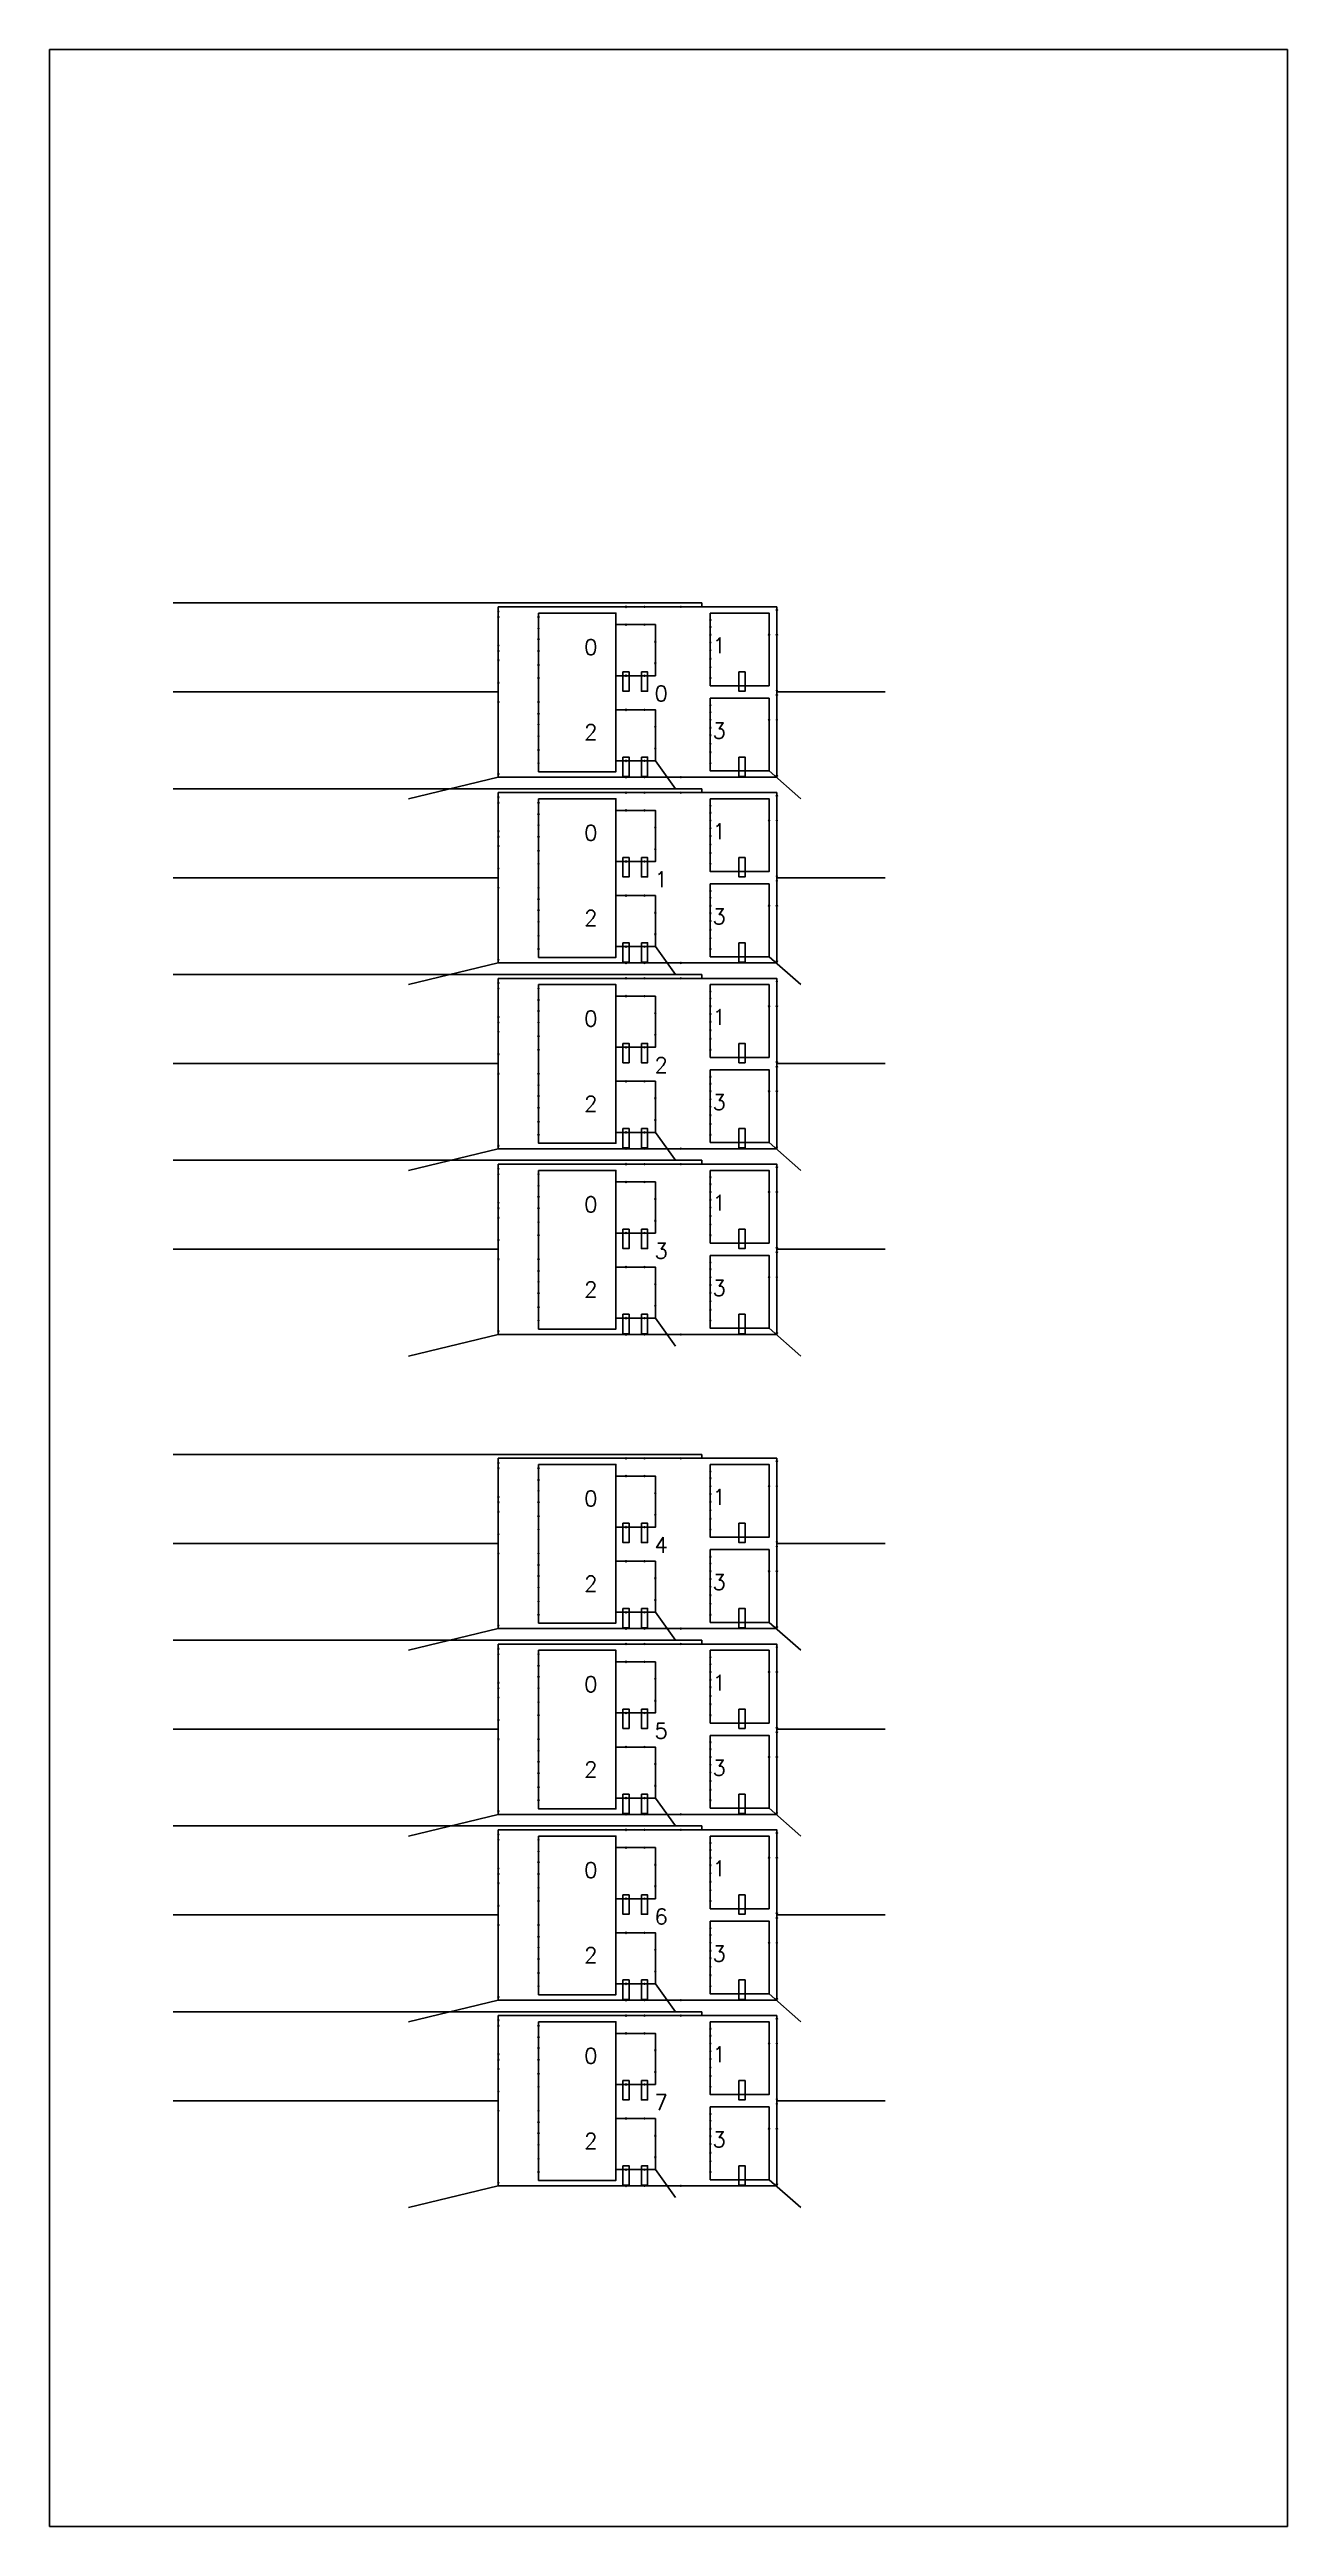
# Model space of a CAD drawing. Extents: x 0 to 8000, y -16000 to 0.
import ezdxf

# ---------------------------------------------------------------- set-up
doc = ezdxf.new("R2010")
doc.units = 0
doc.header["$PDMODE"] = 35
doc.header["$PDSIZE"] = 5
doc.layers.add('COMMENT', color=254, linetype='CONTINUOUS')
doc.layers.add('SIMPLE', color=182, linetype='CONTINUOUS')
doc.styles.add('SIMPLEX', font='simplex')

# ---------------------------------------------------------------- blocks, each defined once
blk = doc.blocks.new('ALM_COMB_COMMON_LUTS')
at = {"layer": 'SIMPLE', "linetype": 'CONTINUOUS'}
blk.add_lwpolyline([(3160, -3585), (3660, -3585), (3660, -4610), (3160, -4610)], close=True, dxfattribs=at)
blk = doc.blocks.new('ALM_DATA_IN_GROUP')
at = {"layer": 'SIMPLE', "linetype": 'CONTINUOUS'}
blk.add_line((2900, -4150), (800, -4150), dxfattribs=at)
blk = doc.blocks.new('ALM_DATA_OUT_GROUP')
at = {"layer": 'SIMPLE', "linetype": 'CONTINUOUS'}
blk.add_line((4700, -4150), (5400, -4150), dxfattribs=at)
blk = doc.blocks.new('ALM_LABWIDE_IN_GROUP')
at = {"layer": 'SIMPLE', "linetype": 'CONTINUOUS'}
for p in [(800, -3575), (4215, -3600)]:
    blk.add_line(p, (4215, -3575), dxfattribs=at)
blk = doc.blocks.new('ALM_COMB_F_INPUT')
at = {"layer": 'SIMPLE', "color": 1, "linetype": 'CONTINUOUS'}
blk.add_point((3160, -3610), dxfattribs=at)
blk = doc.blocks.new('ALM_COMB_E_INPUT')
at = {"layer": 'SIMPLE', "color": 1, "linetype": 'CONTINUOUS'}
blk.add_point((3160, -3685), dxfattribs=at)
blk = doc.blocks.new('ALM_COMB_A_INPUT')
at = {"layer": 'SIMPLE', "color": 1, "linetype": 'CONTINUOUS'}
blk.add_point((3160, -3795), dxfattribs=at)
blk = doc.blocks.new('ALM_COMB_B_INPUT')
at = {"layer": 'SIMPLE', "color": 1, "linetype": 'CONTINUOUS'}
blk.add_point((3160, -3830), dxfattribs=at)
blk = doc.blocks.new('ALM_COMB_C_INPUT')
at = {"layer": 'SIMPLE', "color": 1, "linetype": 'CONTINUOUS'}
blk.add_point((3160, -3890), dxfattribs=at)
blk = doc.blocks.new('ALM_COMB_D_INPUT')
at = {"layer": 'SIMPLE', "color": 1, "linetype": 'CONTINUOUS'}
blk.add_point((3160, -4005), dxfattribs=at)
blk = doc.blocks.new('ALM_COMB_SHARE_INPUT')
at = {"layer": 'SIMPLE', "color": 1, "linetype": 'CONTINUOUS'}
blk.add_point((3725, -3660), dxfattribs=at)
blk = doc.blocks.new('ALM_COMB_CARRY_INPUT')
at = {"layer": 'SIMPLE', "color": 1, "linetype": 'CONTINUOUS'}
blk.add_point((3845, -3660), dxfattribs=at)
blk = doc.blocks.new('ALM_COMB_SUM_OUTPUT')
at = {"layer": 'SIMPLE', "color": 1, "linetype": 'CONTINUOUS'}
blk.add_point((3915, -3770), dxfattribs=at)
blk = doc.blocks.new('ALM_COMB_COMB_OUTPUT')
at = {"layer": 'SIMPLE', "color": 1, "linetype": 'CONTINUOUS'}
blk.add_point((3915, -3910), dxfattribs=at)
blk = doc.blocks.new('ALM_COMB_CARRY_OUTPUT')
at = {"layer": 'SIMPLE', "linetype": 'CONTINUOUS'}
blk.add_lwpolyline([(3825, -4020), (3865, -4020), (3865, -4145), (3825, -4145)], close=True, dxfattribs=at)
at = {"layer": 'SIMPLE', "color": 1, "linetype": 'CONTINUOUS'}
blk.add_point((3845, -4045), dxfattribs=at)
blk = doc.blocks.new('ALM_COMB_SHARE_OUTPUT')
at = {"layer": 'SIMPLE', "linetype": 'CONTINUOUS'}
blk.add_lwpolyline([(3705, -4020), (3745, -4020), (3745, -4145), (3705, -4145)], close=True, dxfattribs=at)
at = {"layer": 'SIMPLE', "color": 1, "linetype": 'CONTINUOUS'}
blk.add_point((3725, -4045), dxfattribs=at)
blk = doc.blocks.new('ALM_COMB_ARM')
at = {"layer": 'SIMPLE', "linetype": 'CONTINUOUS'}
blk.add_lwpolyline([(3660, -3715), (3915, -3715), (3915, -4045), (3660, -4045)], close=True, dxfattribs=at)
at = {"layer": 'SIMPLE', "color": 1, "linetype": 'CONTINUOUS'}
for name, p in [('ALM_COMB_F_INPUT', (0, -55)), ('ALM_COMB_E_INPUT', (0, -55)), ('ALM_COMB_A_INPUT', (0, -15)), ('ALM_COMB_SHARE_INPUT', (0, -55)), ('ALM_COMB_CARRY_INPUT', (0, -55)), ('ALM_COMB_SUM_OUTPUT', (0, -55)), ('ALM_COMB_B_INPUT', (0, -55)), ('ALM_COMB_C_INPUT', (0, -85)), ('ALM_COMB_COMB_OUTPUT', (0, -55)), ('ALM_COMB_D_INPUT', (0, -55))]:
    blk.add_blockref(name, p, dxfattribs=at)
at = {"layer": 'SIMPLE', "linetype": 'CONTINUOUS'}
for name in ['ALM_COMB_SHARE_OUTPUT', 'ALM_COMB_CARRY_OUTPUT']:
    blk.add_blockref(name, (0, 0), dxfattribs=at)
at = {"layer": 'SIMPLE', "linetype": 'CONTINUOUS', "style": 'SIMPLEX'}
blk.add_attdef('index', (3455, -3910), '', height=100, dxfattribs=at)
blk = doc.blocks.new('ALM_FF_ALOAD_IN')
at = {"layer": 'SIMPLE', "color": 1, "linetype": 'CONTINUOUS'}
blk.add_point((4270, -3600), dxfattribs=at)
blk = doc.blocks.new('ALM_FF_SCLR')
at = {"layer": 'SIMPLE', "color": 1, "linetype": 'CONTINUOUS'}
blk.add_point((4270, -3645), dxfattribs=at)
blk = doc.blocks.new('ALM_FF_SLOAD')
at = {"layer": 'SIMPLE', "color": 1, "linetype": 'CONTINUOUS'}
blk.add_point((4270, -3695), dxfattribs=at)
blk = doc.blocks.new('ALM_FF_DATA_IN')
at = {"layer": 'SIMPLE', "color": 1, "linetype": 'CONTINUOUS'}
blk.add_point((4270, -3745), dxfattribs=at)
blk = doc.blocks.new('ALM_FF_ADATA_SDATA')
at = {"layer": 'SIMPLE', "color": 1, "linetype": 'CONTINUOUS'}
blk.add_point((4270, -3775), dxfattribs=at)
blk = doc.blocks.new('ALM_FF_CLK')
at = {"layer": 'SIMPLE', "color": 1, "linetype": 'CONTINUOUS'}
blk.add_point((4270, -3850), dxfattribs=at)
blk = doc.blocks.new('ALM_FF_ENABLE')
at = {"layer": 'SIMPLE', "color": 1, "linetype": 'CONTINUOUS'}
blk.add_point((4270, -3905), dxfattribs=at)
blk = doc.blocks.new('ALM_FF_ACLR')
at = {"layer": 'SIMPLE', "color": 1, "linetype": 'CONTINUOUS'}
blk.add_point((4270, -3975), dxfattribs=at)
blk = doc.blocks.new('ALM_FF_REGOUT')
at = {"layer": 'SIMPLE', "color": 1, "linetype": 'CONTINUOUS'}
blk.add_point((4650, -3725), dxfattribs=at)
blk = doc.blocks.new('ALM_FF_REG_CHAIN')
at = {"layer": 'SIMPLE', "linetype": 'CONTINUOUS'}
blk.add_lwpolyline([(4455, -4020), (4495, -4020), (4495, -4145), (4455, -4145)], close=True, dxfattribs=at)
blk = doc.blocks.new('ALM_FF_ARM')
at = {"layer": 'SIMPLE', "linetype": 'CONTINUOUS'}
blk.add_lwpolyline([(4270, -3640), (4650, -3640), (4650, -4110), (4270, -4110)], close=True, dxfattribs=at)
at = {"layer": 'SIMPLE', "color": 1, "linetype": 'CONTINUOUS'}
for name, p in [('ALM_FF_ALOAD_IN', (0, -85)), ('ALM_FF_SCLR', (0, -85)), ('ALM_FF_SLOAD', (0, -85)), ('ALM_FF_DATA_IN', (0, -85)), ('ALM_FF_REGOUT', (0, -55)), ('ALM_FF_ADATA_SDATA', (0, -105)), ('ALM_FF_CLK', (0, -85)), ('ALM_FF_ENABLE', (0, -85)), ('ALM_FF_ACLR', (0, -85))]:
    blk.add_blockref(name, p, dxfattribs=at)
at = {"layer": 'SIMPLE', "linetype": 'CONTINUOUS'}
blk.add_blockref('ALM_FF_REG_CHAIN', (0, 0), dxfattribs=at)
at = {"layer": 'SIMPLE', "linetype": 'CONTINUOUS', "style": 'SIMPLEX'}
blk.add_attdef('index', (4285, -3900), '', height=100, dxfattribs=at)
blk = doc.blocks.new('ALM_ARM')
at = {"layer": 'COMMENT', "linetype": 'CONTINUOUS'}
for p, q in [((3915, -4595), (4045, -4775)), ((2900, -4700), (2320, -4840)), ((4650, -4660), (4855, -4840))]:
    blk.add_line(p, q, dxfattribs=at)
at = {"layer": 'COMMENT', "color": 50, "linetype": 'CONTINUOUS'}
blk.add_lwpolyline([(2900, -3600), (4700, -3600), (4700, -4700), (2900, -4700)], close=True, dxfattribs=at)
at = {"layer": 'COMMENT', "color": 53, "linetype": 'CONTINUOUS'}
for p in [(2900, -3630), (2900, -3665), (3725, -3600), (3845, -3600), (4080, -3600), (4700, -3620), (4700, -3780), (2900, -3850), (2900, -3885), (2900, -3945), (2900, -4090), (4700, -4140), (2900, -4215), (4700, -4170), (4700, -4330), (2900, -4680), (3725, -4700), (3845, -4700), (4080, -4700), (4700, -4690)]:
    blk.add_point(p, dxfattribs=at)
at = {"layer": 'SIMPLE', "linetype": 'CONTINUOUS'}
blk.add_lwpolyline([(2900, -3600), (4700, -3600), (4700, -4700), (2900, -4700)], close=True, dxfattribs=at)
for name, p in [('ALM_LABWIDE_IN_GROUP', (0, 0)), ('ALM_COMB_COMMON_LUTS', (0, -55)), ('ALM_DATA_IN_GROUP', (0, 0)), ('ALM_DATA_OUT_GROUP', (0, 0))]:
    blk.add_blockref(name, p, dxfattribs=at)
for name, p, values in [('ALM_COMB_ARM', (0, 0), {'index': '0'}), ('ALM_FF_ARM', (0, 0), {'index': '1'}), ('ALM_COMB_ARM', (0, -550), {'index': '2'}), ('ALM_FF_ARM', (0, -550), {'index': '3'})]:
    blk.add_blockref(name, p, dxfattribs=at).add_auto_attribs(values)
at = {"layer": 'SIMPLE', "linetype": 'CONTINUOUS', "style": 'SIMPLEX'}
blk.add_attdef('index', (3910, -4210), '', height=100, dxfattribs=at)
blk = doc.blocks.new('ACV_GRID_SIZE_BLOCK')
at = {"layer": 'SIMPLE', "linetype": 'CONTINUOUS'}
blk.add_lwpolyline([(0, 0), (8000, 0), (8000, -16000), (0, -16000)], close=True, dxfattribs=at)
blk = doc.blocks.new('LAB_YGR')
at = {"layer": 'COMMENT', "linetype": 'CONTINUOUS'}
for p, q in [((2900, -5900), (2320, -6040)), ((2900, -7100), (2320, -7240)), ((2900, -8300), (2320, -8440)), ((2900, -10200), (2320, -10340)), ((2900, -11400), (2320, -11540)), ((2900, -12600), (2320, -12740)), ((2900, -13800), (2320, -13940))]:
    blk.add_line(p, q, dxfattribs=at)
at = {"layer": 'SIMPLE', "linetype": 'CONTINUOUS'}
blk.add_lwpolyline([(0, 0), (8000, 0), (8000, -16000), (0, -16000)], close=True, dxfattribs=at)
blk.add_blockref('ACV_GRID_SIZE_BLOCK', (0, 0), dxfattribs=at)
for p, values in [((0, 0), {'index': '0'}), ((0, -1200), {'index': '1'}), ((0, -2400), {'index': '2'}), ((0, -3600), {'index': '3'}), ((0, -5500), {'index': '4'}), ((0, -6700), {'index': '5'}), ((0, -7900), {'index': '6'}), ((0, -9100), {'index': '7'})]:
    blk.add_blockref('ALM_ARM', p, dxfattribs=at).add_auto_attribs(values)

msp = doc.modelspace()

# ---------------------------------------------------------------- block references
at = {"layer": 'SIMPLE', "linetype": 'CONTINUOUS'}
msp.add_blockref('LAB_YGR', (0, 0), dxfattribs=at)

doc.saveas('drawing.dxf')
